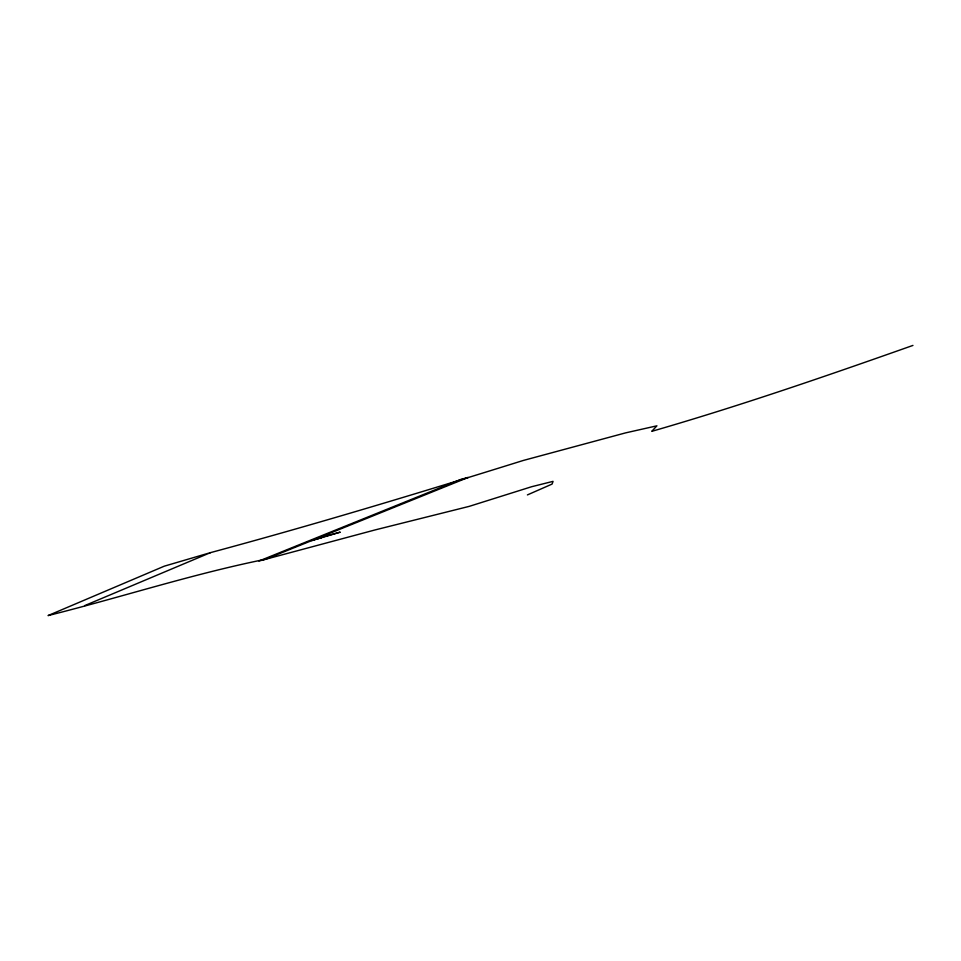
<?xml version="1.0" encoding="UTF-8"?>
<svg xmlns="http://www.w3.org/2000/svg" width="961" height="961" viewBox="0 0 961 961"><rect width="100%" height="100%" fill="white"/><g stroke="black" fill="none" stroke-linecap="round" stroke-linejoin="round"><path stroke-width="1.44" d="M527.409 494.915L552.082 484.08L553.068 481.353L531.649 486.722L469.232 506.363L374.934 529.967L258.917 561.056L461.1 479.311L468.115 477.473L266.149 559.014M84.784 605.574L210.507 552.623L164.295 566.173L48.05 615.581C120.69 597.442 192.116 574.089 265.536 559.266M312.998 540.25L311.7 540.623M912.95 345.419C826.556 375.967 739.838 405.902 651.762 431.345L656.916 425.819L625.575 432.882L523.204 460.487C419.164 492.957 314.86 524.538 209.654 552.863M312.793 540.31L340.242 532.142L318.151 538.208M313.322 539.974L321.346 537.607L314.643 539.433M328.626 535.133L328.025 535.373L328.758 535.145"/></g></svg>
